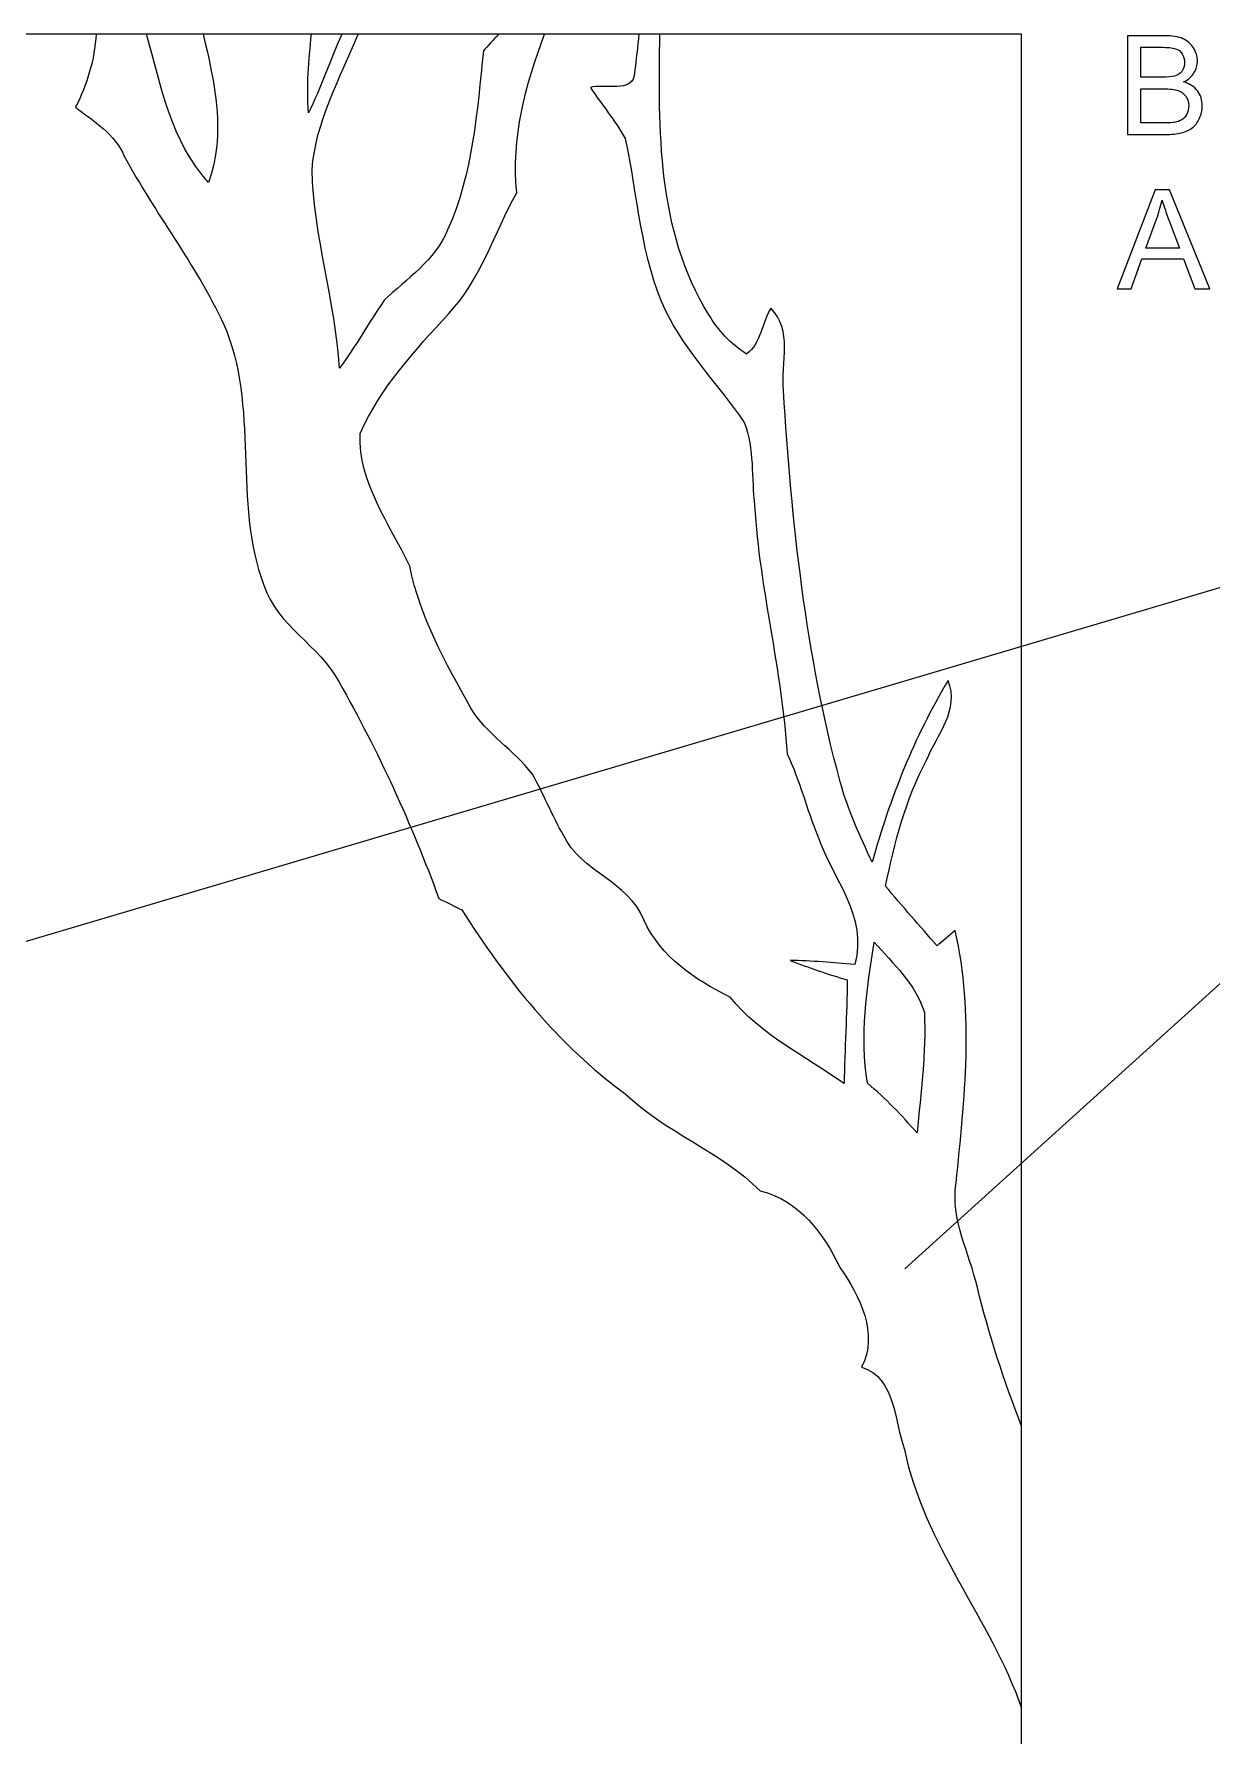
# Model space of a CAD drawing. Header units: centimetres. Extents: x -73.3 to 26.2, y -19.8 to 24.4.
# Drawn here: x -43.9 to -36.67, y 5.28 to 15.73 of the extents above; entities that cross this region are included whole.
import ezdxf

# ---------------------------------------------------------------- set-up
doc = ezdxf.new("R2010")
doc.units = ezdxf.units.CM
doc.header["$MEASUREMENT"] = 0
doc.layers.add('layer 1', color=7, linetype='Continuous')

msp = doc.modelspace()

# ---------------------------------------------------------------- linework, layer by layer
at = {"layer": 'layer 1', "color": 142, "lineweight": 9}
msp.add_open_spline([(-54.84257, 15.72658), (-54.84257, 15.72658), (-37.84257, 15.72658), (-37.84257, 15.72658), (-37.84257, 15.72658), (-37.84257, 15.72658), (-37.84257, -1.27342), (-37.84257, -1.27342), (-37.84257, -1.27342), (-37.84257, -1.27342), (-54.84257, -1.27342), (-54.84257, -1.27342), (-54.84257, -1.27342), (-54.84257, -1.27342), (-54.84257, 15.72658), (-54.84257, 15.72658)], degree=3, knots=[0, 0, 0, 0, 0.2, 0.2, 0.2, 0.2, 0.4, 0.4, 0.4, 0.4, 0.6, 0.6, 0.6, 0.6, 1, 1, 1, 1], dxfattribs=at)
at = {"layer": 'layer 1', "color": 250}
for points, knots in [([(-43.21207, 15.72658), (-43.12121, 15.41013), (-43.06312, 15.06729), (-42.83041, 14.81674), (-42.83041, 14.81674), (-42.72244, 15.11331), (-42.7943, 15.4298), (-42.8637, 15.72658), (-42.8637, 15.72658), (-42.8637, 15.72658), (-42.19956, 15.72658), (-42.19956, 15.72658), (-42.19956, 15.72658), (-42.21527, 15.56542), (-42.23157, 15.40371), (-42.21722, 15.24261), (-42.21722, 15.24261), (-42.14104, 15.40057), (-42.08292, 15.56577), (-42.01327, 15.72658), (-42.01327, 15.72658), (-42.01327, 15.72658), (-41.91282, 15.72658), (-41.91282, 15.72658), (-41.91282, 15.72658), (-42.02251, 15.45615), (-42.17301, 15.19054), (-42.19583, 14.89518), (-42.19583, 14.89518), (-42.18611, 14.48357), (-42.05257, 14.08687), (-42.02795, 13.67658), (-42.02795, 13.67658), (-41.92812, 13.81011), (-41.84775, 13.95594), (-41.75311, 14.09336), (-41.75311, 14.09336), (-41.6131, 14.2256), (-41.44132, 14.33838), (-41.36419, 14.52441), (-41.36419, 14.52441), (-41.20864, 14.86795), (-41.184, 15.25297), (-41.14446, 15.62374), (-41.14446, 15.62374), (-41.122, 15.64888), (-41.08053, 15.69433), (-41.05143, 15.72658), (-41.05143, 15.72658), (-41.05143, 15.72658), (-40.76895, 15.72658), (-40.76895, 15.72658), (-40.76895, 15.72658), (-40.88551, 15.41569), (-40.97459, 15.08755), (-40.93962, 14.75192), (-40.93962, 14.75192), (-41.07963, 14.50626), (-41.15871, 14.2217), (-41.35706, 14.01169), (-41.35706, 14.01169), (-41.56384, 13.78677), (-41.7745, 13.55796), (-41.90155, 13.276), (-41.90155, 13.276), (-41.91063, 12.97069), (-41.7207, 12.72373), (-41.59689, 12.46187), (-41.59689, 12.46187), (-41.53273, 12.14815), (-41.37652, 11.86747), (-41.22095, 11.59135), (-41.22095, 11.59135), (-41.12761, 11.42864), (-40.9539, 11.33466), (-40.84435, 11.18558), (-40.84435, 11.18558), (-40.77435, 11.06372), (-40.72443, 10.93279), (-40.65314, 10.81157), (-40.65314, 10.81157), (-40.54683, 10.58341), (-40.25385, 10.53091), (-40.16051, 10.29172), (-40.16051, 10.29172), (-40.05551, 10.06422), (-39.84937, 9.92354), (-39.63094, 9.81854), (-39.63094, 9.81854), (-39.4436, 9.58585), (-39.17137, 9.45751), (-38.93218, 9.28768), (-38.93218, 9.28768), (-38.927, 9.49964), (-38.91469, 9.7116), (-38.9121, 9.92354), (-38.9121, 9.92354), (-39.03136, 9.9579), (-39.14804, 9.99875), (-39.26341, 10.04347), (-39.26341, 10.04347), (-39.13119, 10.04088), (-38.99895, 10.02855), (-38.86671, 10.01819), (-38.86671, 10.01819), (-38.78245, 10.31311), (-39.00218, 10.54451), (-39.09358, 10.80509), (-39.09358, 10.80509), (-39.16035, 10.97233), (-39.20443, 11.14798), (-39.28092, 11.31133), (-39.28092, 11.31133), (-39.31333, 11.82275), (-39.44944, 12.32121), (-39.48121, 12.83328), (-39.48121, 12.83328), (-39.50001, 13.00311), (-39.4825, 13.18071), (-39.54407, 13.34277), (-39.54407, 13.34277), (-39.70094, 13.57222), (-39.90188, 13.77251), (-40.02504, 14.0253), (-40.02504, 14.0253), (-40.18319, 14.35717), (-40.19745, 14.73183), (-40.27524, 15.08575), (-40.27524, 15.08575), (-40.33553, 15.19658), (-40.41848, 15.29316), (-40.48784, 15.39816), (-40.48784, 15.39816), (-40.41589, 15.42539), (-40.21755, 15.35669), (-40.21819, 15.49022), (-40.21819, 15.49022), (-40.20737, 15.56901), (-40.19824, 15.64779), (-40.19024, 15.72658), (-40.19024, 15.72658), (-40.19024, 15.72658), (-40.06221, 15.72658), (-40.06221, 15.72658), (-40.06221, 15.72658), (-40.07002, 15.14633), (-40.08066, 14.51708), (-39.76316, 14.00715), (-39.76316, 14.00715), (-39.70613, 13.90863), (-39.62574, 13.82436), (-39.52981, 13.76279), (-39.52981, 13.76279), (-39.44167, 13.82955), (-39.43454, 13.95465), (-39.38139, 14.0454), (-39.38139, 14.0454), (-39.24525, 13.90863), (-39.31787, 13.71092), (-39.30425, 13.54045), (-39.30425, 13.54045), (-39.25238, 12.73281), (-39.16812, 11.92127), (-38.95552, 11.13826), (-38.95552, 11.13826), (-38.90885, 10.96715), (-38.83366, 10.80573), (-38.75912, 10.645), (-38.75912, 10.645), (-38.65216, 11.03454), (-38.50179, 11.41244), (-38.29372, 11.75987), (-38.29372, 11.75987), (-38.21918, 11.58227), (-38.36242, 11.42864), (-38.4253, 11.27243), (-38.4253, 11.27243), (-38.55559, 11.03131), (-38.6217, 10.76491), (-38.67744, 10.4985), (-38.67744, 10.4985), (-38.57374, 10.37534), (-38.46679, 10.25413), (-38.36114, 10.13227), (-38.36114, 10.13227), (-38.33326, 10.15561), (-38.27816, 10.20228), (-38.25093, 10.22561), (-38.25093, 10.22561), (-38.13167, 9.71612), (-38.19195, 9.19175), (-38.24446, 8.67772), (-38.24446, 8.67772), (-38.2788, 8.45411), (-38.16279, 8.24797), (-38.11351, 8.03537), (-38.11351, 8.03537), (-38.04286, 7.74563), (-37.94952, 7.46302), (-37.84257, 7.18495), (-37.84257, 7.18495), (-37.84257, 7.18495), (-37.84257, 5.45492), (-37.84257, 5.45492), (-37.84257, 5.45492), (-38.03314, 6.00523), (-38.44345, 6.46092), (-38.56077, 7.04169), (-38.56077, 7.04169), (-38.62559, 7.21736), (-38.61328, 7.48246), (-38.82458, 7.54793), (-38.82458, 7.54793), (-38.71763, 7.74886), (-38.83625, 7.98805), (-38.95552, 8.15658), (-38.95552, 8.15658), (-39.05729, 8.36854), (-39.20507, 8.56948), (-39.44555, 8.62912), (-39.44555, 8.62912), (-39.69123, 8.87219), (-40.02633, 8.98822), (-40.27653, 9.22609), (-40.27653, 9.22609), (-40.68683, 9.52621), (-41.00639, 9.92614), (-41.27669, 10.35265), (-41.27669, 10.35265), (-41.31169, 10.37016), (-41.38234, 10.40516), (-41.41799, 10.42265), (-41.41799, 10.42265), (-41.58458, 10.88094), (-41.78942, 11.32559), (-42.02989, 11.75015), (-42.02989, 11.75015), (-42.14916, 11.97637), (-42.40972, 12.09499), (-42.49139, 12.34455), (-42.49139, 12.34455), (-42.6865, 12.86179), (-42.51539, 13.43803), (-42.73902, 13.94881), (-42.73902, 13.94881), (-42.90883, 14.30986), (-43.15905, 14.62618), (-43.34765, 14.97749), (-43.34765, 14.97749), (-43.4073, 15.11296), (-43.53499, 15.1914), (-43.64713, 15.27826), (-43.64713, 15.27826), (-43.57476, 15.41803), (-43.53001, 15.56921), (-43.52097, 15.72658), (-43.52097, 15.72658), (-43.52097, 15.72658), (-43.21207, 15.72658), (-43.21207, 15.72658)], [0, 0, 0, 0, 0.01515152, 0.01515152, 0.01515152, 0.01515152, 0.03030303, 0.03030303, 0.03030303, 0.03030303, 0.04545455, 0.04545455, 0.04545455, 0.04545455, 0.06060606, 0.06060606, 0.06060606, 0.06060606, 0.07575758, 0.07575758, 0.07575758, 0.07575758, 0.09090909, 0.09090909, 0.09090909, 0.09090909, 0.10606061, 0.10606061, 0.10606061, 0.10606061, 0.12121212, 0.12121212, 0.12121212, 0.12121212, 0.13636364, 0.13636364, 0.13636364, 0.13636364, 0.15151515, 0.15151515, 0.15151515, 0.15151515, 0.16666667, 0.16666667, 0.16666667, 0.16666667, 0.18181818, 0.18181818, 0.18181818, 0.18181818, 0.1969697, 0.1969697, 0.1969697, 0.1969697, 0.21212121, 0.21212121, 0.21212121, 0.21212121, 0.22727273, 0.22727273, 0.22727273, 0.22727273, 0.24242424, 0.24242424, 0.24242424, 0.24242424, 0.25757576, 0.25757576, 0.25757576, 0.25757576, 0.27272727, 0.27272727, 0.27272727, 0.27272727, 0.28787879, 0.28787879, 0.28787879, 0.28787879, 0.3030303, 0.3030303, 0.3030303, 0.3030303, 0.31818182, 0.31818182, 0.31818182, 0.31818182, 0.33333333, 0.33333333, 0.33333333, 0.33333333, 0.34848485, 0.34848485, 0.34848485, 0.34848485, 0.36363636, 0.36363636, 0.36363636, 0.36363636, 0.37878788, 0.37878788, 0.37878788, 0.37878788, 0.39393939, 0.39393939, 0.39393939, 0.39393939, 0.40909091, 0.40909091, 0.40909091, 0.40909091, 0.42424242, 0.42424242, 0.42424242, 0.42424242, 0.43939394, 0.43939394, 0.43939394, 0.43939394, 0.45454545, 0.45454545, 0.45454545, 0.45454545, 0.46969697, 0.46969697, 0.46969697, 0.46969697, 0.48484848, 0.48484848, 0.48484848, 0.48484848, 0.5, 0.5, 0.5, 0.5, 0.51515152, 0.51515152, 0.51515152, 0.51515152, 0.53030303, 0.53030303, 0.53030303, 0.53030303, 0.54545455, 0.54545455, 0.54545455, 0.54545455, 0.56060606, 0.56060606, 0.56060606, 0.56060606, 0.57575758, 0.57575758, 0.57575758, 0.57575758, 0.59090909, 0.59090909, 0.59090909, 0.59090909, 0.60606061, 0.60606061, 0.60606061, 0.60606061, 0.62121212, 0.62121212, 0.62121212, 0.62121212, 0.63636364, 0.63636364, 0.63636364, 0.63636364, 0.65151515, 0.65151515, 0.65151515, 0.65151515, 0.66666667, 0.66666667, 0.66666667, 0.66666667, 0.68181818, 0.68181818, 0.68181818, 0.68181818, 0.6969697, 0.6969697, 0.6969697, 0.6969697, 0.71212121, 0.71212121, 0.71212121, 0.71212121, 0.72727273, 0.72727273, 0.72727273, 0.72727273, 0.74242424, 0.74242424, 0.74242424, 0.74242424, 0.75757576, 0.75757576, 0.75757576, 0.75757576, 0.77272727, 0.77272727, 0.77272727, 0.77272727, 0.78787879, 0.78787879, 0.78787879, 0.78787879, 0.8030303, 0.8030303, 0.8030303, 0.8030303, 0.81818182, 0.81818182, 0.81818182, 0.81818182, 0.83333333, 0.83333333, 0.83333333, 0.83333333, 0.84848485, 0.84848485, 0.84848485, 0.84848485, 0.86363636, 0.86363636, 0.86363636, 0.86363636, 0.87878788, 0.87878788, 0.87878788, 0.87878788, 0.89393939, 0.89393939, 0.89393939, 0.89393939, 0.90909091, 0.90909091, 0.90909091, 0.90909091, 0.92424242, 0.92424242, 0.92424242, 0.92424242, 0.93939394, 0.93939394, 0.93939394, 0.93939394, 0.95454545, 0.95454545, 0.95454545, 0.95454545, 0.96969697, 0.96969697, 0.96969697, 0.96969697, 1, 1, 1, 1]), ([(-37.19227, 15.1102), (-37.19227, 15.1102), (-37.19227, 15.71642), (-37.19227, 15.71642), (-37.19227, 15.71642), (-37.19227, 15.71642), (-36.9648, 15.71642), (-36.9648, 15.71642), (-36.9648, 15.71642), (-36.91852, 15.71642), (-36.8814, 15.71035), (-36.85332, 15.69807), (-36.85332, 15.69807), (-36.82538, 15.68579), (-36.80351, 15.66689), (-36.78771, 15.64134), (-36.78771, 15.64134), (-36.77176, 15.61594), (-36.76386, 15.58927), (-36.76386, 15.56133), (-36.76386, 15.56133), (-36.76386, 15.53551), (-36.77091, 15.5111), (-36.78488, 15.48824), (-36.78488, 15.48824), (-36.79885, 15.46538), (-36.82002, 15.44689), (-36.84838, 15.43278), (-36.84838, 15.43278), (-36.81169, 15.42206), (-36.78347, 15.40371), (-36.76386, 15.37775), (-36.76386, 15.37775), (-36.7441, 15.35192), (-36.73422, 15.3213), (-36.73422, 15.28603), (-36.73422, 15.28603), (-36.73422, 15.25752), (-36.74029, 15.23113), (-36.75229, 15.20672), (-36.75229, 15.20672), (-36.76428, 15.18231), (-36.7791, 15.16354), (-36.79674, 15.15028), (-36.79674, 15.15028), (-36.81438, 15.13715), (-36.83653, 15.12713), (-36.86306, 15.12036), (-36.86306, 15.12036), (-36.88973, 15.11359), (-36.92233, 15.1102), (-36.96099, 15.1102), (-36.96099, 15.1102), (-36.96099, 15.1102), (-37.19227, 15.1102), (-37.19227, 15.1102)], [0, 0, 0, 0, 0.06666667, 0.06666667, 0.06666667, 0.06666667, 0.13333333, 0.13333333, 0.13333333, 0.13333333, 0.2, 0.2, 0.2, 0.2, 0.26666667, 0.26666667, 0.26666667, 0.26666667, 0.33333333, 0.33333333, 0.33333333, 0.33333333, 0.4, 0.4, 0.4, 0.4, 0.46666667, 0.46666667, 0.46666667, 0.46666667, 0.53333333, 0.53333333, 0.53333333, 0.53333333, 0.6, 0.6, 0.6, 0.6, 0.66666667, 0.66666667, 0.66666667, 0.66666667, 0.73333333, 0.73333333, 0.73333333, 0.73333333, 0.8, 0.8, 0.8, 0.8, 0.86666667, 0.86666667, 0.86666667, 0.86666667, 1, 1, 1, 1]), ([(-37.11184, 15.46157), (-37.11184, 15.46157), (-36.98075, 15.46157), (-36.98075, 15.46157), (-36.98075, 15.46157), (-36.94519, 15.46157), (-36.91965, 15.46397), (-36.90426, 15.46862), (-36.90426, 15.46862), (-36.8838, 15.47469), (-36.86842, 15.48485), (-36.85812, 15.49896), (-36.85812, 15.49896), (-36.84782, 15.51307), (-36.8426, 15.53071), (-36.8426, 15.55202), (-36.8426, 15.55202), (-36.8426, 15.5722), (-36.8474, 15.58998), (-36.85713, 15.60522), (-36.85713, 15.60522), (-36.86673, 15.6206), (-36.88056, 15.63118), (-36.89848, 15.63683), (-36.89848, 15.63683), (-36.9164, 15.64247), (-36.94716, 15.6453), (-36.99062, 15.6453), (-36.99062, 15.6453), (-36.99062, 15.6453), (-37.11184, 15.6453), (-37.11184, 15.6453), (-37.11184, 15.6453), (-37.11184, 15.6453), (-37.11184, 15.46157), (-37.11184, 15.46157)], [0, 0, 0, 0, 0.1, 0.1, 0.1, 0.1, 0.2, 0.2, 0.2, 0.2, 0.3, 0.3, 0.3, 0.3, 0.4, 0.4, 0.4, 0.4, 0.5, 0.5, 0.5, 0.5, 0.6, 0.6, 0.6, 0.6, 0.7, 0.7, 0.7, 0.7, 0.8, 0.8, 0.8, 0.8, 1, 1, 1, 1]), ([(-37.11184, 15.18132), (-37.11184, 15.18132), (-36.96085, 15.18132), (-36.96085, 15.18132), (-36.96085, 15.18132), (-36.93489, 15.18132), (-36.91668, 15.18231), (-36.9061, 15.18428), (-36.9061, 15.18428), (-36.88775, 15.18753), (-36.87223, 15.19303), (-36.85981, 15.20079), (-36.85981, 15.20079), (-36.8474, 15.20855), (-36.83724, 15.21984), (-36.82919, 15.23466), (-36.82919, 15.23466), (-36.82115, 15.24948), (-36.8172, 15.26655), (-36.8172, 15.28588), (-36.8172, 15.28588), (-36.8172, 15.3086), (-36.82298, 15.32822), (-36.8347, 15.34501), (-36.8347, 15.34501), (-36.84627, 15.3618), (-36.86235, 15.37351), (-36.88296, 15.38029), (-36.88296, 15.38029), (-36.90342, 15.38706), (-36.93305, 15.39045), (-36.97157, 15.39045), (-36.97157, 15.39045), (-36.97157, 15.39045), (-37.11184, 15.39045), (-37.11184, 15.39045), (-37.11184, 15.39045), (-37.11184, 15.39045), (-37.11184, 15.18132), (-37.11184, 15.18132)], [0, 0, 0, 0, 0.09090909, 0.09090909, 0.09090909, 0.09090909, 0.18181818, 0.18181818, 0.18181818, 0.18181818, 0.27272727, 0.27272727, 0.27272727, 0.27272727, 0.36363636, 0.36363636, 0.36363636, 0.36363636, 0.45454545, 0.45454545, 0.45454545, 0.45454545, 0.54545455, 0.54545455, 0.54545455, 0.54545455, 0.63636364, 0.63636364, 0.63636364, 0.63636364, 0.72727273, 0.72727273, 0.72727273, 0.72727273, 0.81818182, 0.81818182, 0.81818182, 0.81818182, 1, 1, 1, 1]), ([(-37.25535, 14.16433), (-37.25535, 14.16433), (-37.0228, 14.77055), (-37.0228, 14.77055), (-37.0228, 14.77055), (-37.0228, 14.77055), (-36.9346, 14.77055), (-36.9346, 14.77055), (-36.9346, 14.77055), (-36.9346, 14.77055), (-36.6878, 14.16433), (-36.6878, 14.16433), (-36.6878, 14.16433), (-36.6878, 14.16433), (-36.7791, 14.16433), (-36.7791, 14.16433), (-36.7791, 14.16433), (-36.7791, 14.16433), (-36.84923, 14.34806), (-36.84923, 14.34806), (-36.84923, 14.34806), (-36.84923, 14.34806), (-37.1045, 14.34806), (-37.1045, 14.34806), (-37.1045, 14.34806), (-37.1045, 14.34806), (-37.17026, 14.16433), (-37.17026, 14.16433), (-37.17026, 14.16433), (-37.17026, 14.16433), (-37.25535, 14.16433), (-37.25535, 14.16433)], [0, 0, 0, 0, 0.11111111, 0.11111111, 0.11111111, 0.11111111, 0.22222222, 0.22222222, 0.22222222, 0.22222222, 0.33333333, 0.33333333, 0.33333333, 0.33333333, 0.44444444, 0.44444444, 0.44444444, 0.44444444, 0.55555556, 0.55555556, 0.55555556, 0.55555556, 0.66666667, 0.66666667, 0.66666667, 0.66666667, 0.77777778, 0.77777778, 0.77777778, 0.77777778, 1, 1, 1, 1]), ([(-37.08094, 14.41325), (-37.08094, 14.41325), (-36.87435, 14.41325), (-36.87435, 14.41325), (-36.87435, 14.41325), (-36.87435, 14.41325), (-36.93757, 14.58131), (-36.93757, 14.58131), (-36.93757, 14.58131), (-36.95662, 14.6324), (-36.97101, 14.67459), (-36.98103, 14.70789), (-36.98103, 14.70789), (-36.98935, 14.66838), (-37.0005, 14.62958), (-37.01447, 14.59119), (-37.01447, 14.59119), (-37.01447, 14.59119), (-37.08094, 14.41325), (-37.08094, 14.41325)], [0, 0, 0, 0, 0.16666667, 0.16666667, 0.16666667, 0.16666667, 0.33333333, 0.33333333, 0.33333333, 0.33333333, 0.5, 0.5, 0.5, 0.5, 0.66666667, 0.66666667, 0.66666667, 0.66666667, 1, 1, 1, 1]), ([(-38.74681, 10.1543), (-38.79283, 9.8691), (-38.83689, 9.57742), (-38.78763, 9.28896), (-38.78763, 9.28896), (-38.67744, 9.19693), (-38.57762, 9.09323), (-38.48428, 8.98433), (-38.48428, 8.98433), (-38.4603, 9.23063), (-38.42853, 9.47759), (-38.43891, 9.72456), (-38.43891, 9.72456), (-38.49207, 9.89633), (-38.63077, 10.02337), (-38.74681, 10.1543)], [0, 0, 0, 0, 0.2, 0.2, 0.2, 0.2, 0.4, 0.4, 0.4, 0.4, 0.6, 0.6, 0.6, 0.6, 1, 1, 1, 1])]:
    msp.add_open_spline(points, degree=3, knots=knots, dxfattribs=at)
at = {"layer": 'layer 1', "color": 242, "lineweight": 20}
for points in [[(-32.6327, 13.51235), (-32.6327, 13.51235), (-47.87272, 8.99679), (-47.87272, 8.99679)], [(-32.6327, 13.51235), (-32.6327, 13.51235), (-38.55938, 8.15013), (-38.55938, 8.15013)]]:
    msp.add_open_spline(points, degree=3, dxfattribs=at)

doc.saveas('drawing.dxf')
